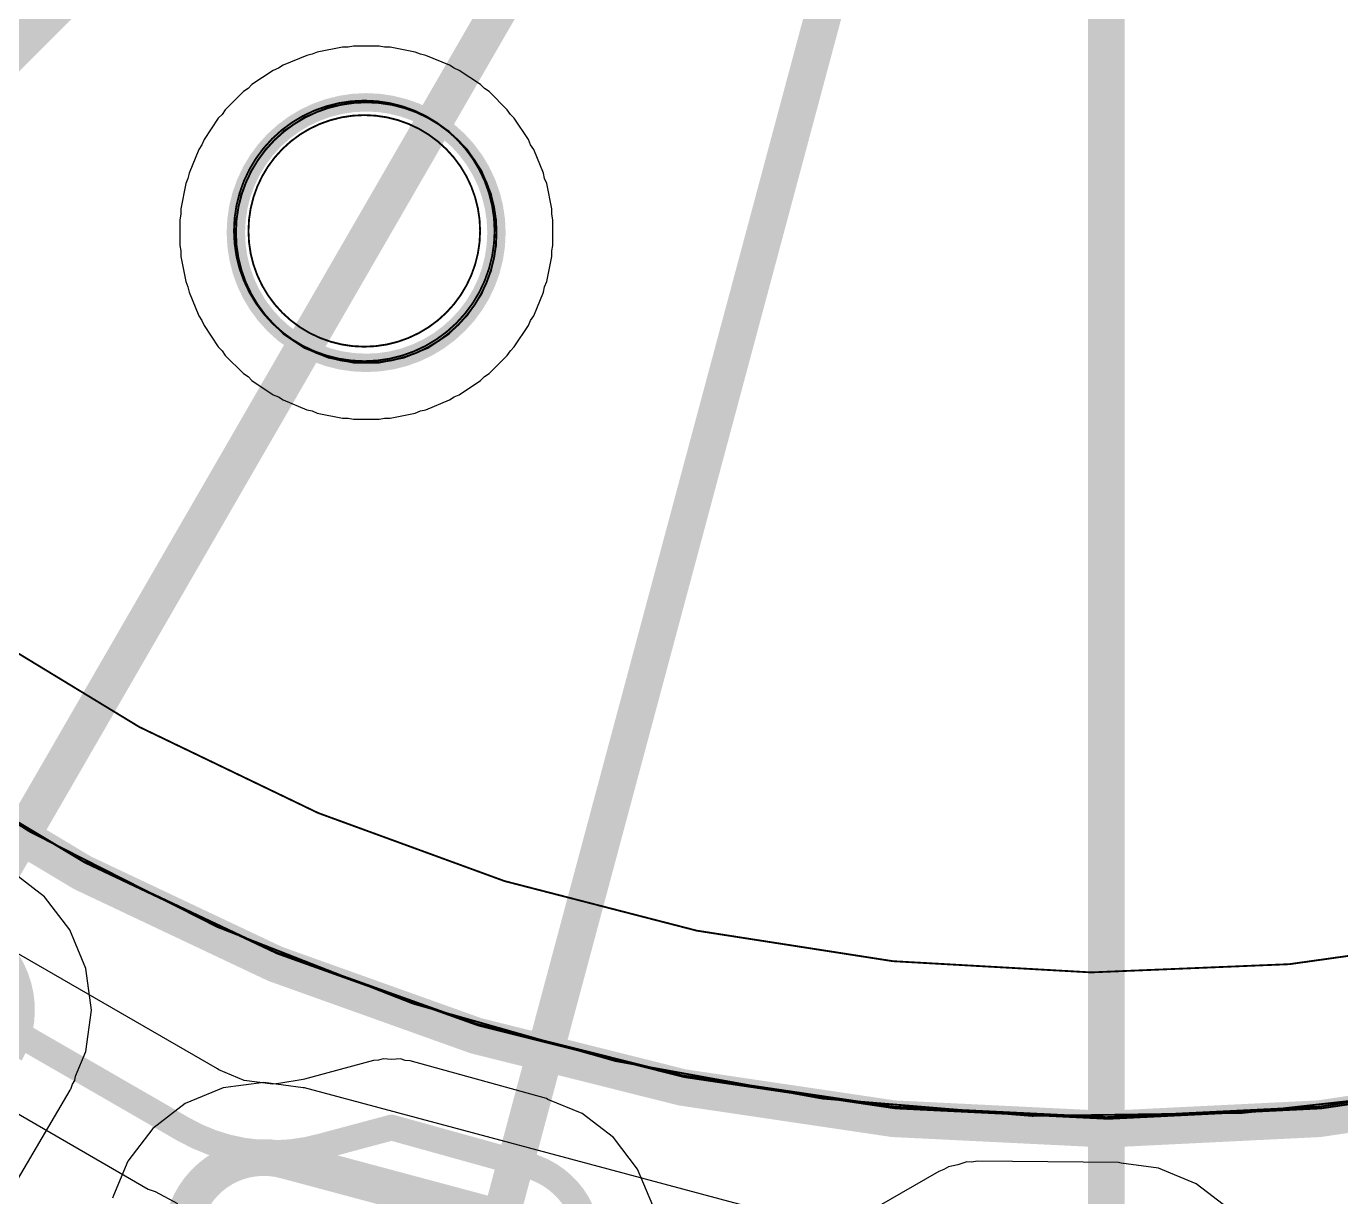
# Model space of a CAD drawing. Header units: inches. Extents: x -0.7 to 8.56, y -0.56 to 6.25.
# Drawn here: x 1.1162 to 1.4736, y 0.1575 to 0.4758 of the extents above; entities that cross this region are included whole.
import ezdxf

# ---------------------------------------------------------------- set-up
doc = ezdxf.new("R2010")
doc.units = ezdxf.units.IN
doc.header["$MEASUREMENT"] = 0
for name, color, linetype in [('Board Outline', 216, 'Continuous'), ('Bottom Layer', 5, 'Continuous'), ('Dimension', 6, 'Continuous'), ('Fabrication', 76, 'Continuous'), ('Mechanical 4', 56, 'Continuous'), ('Multi-Layer', 9, 'Continuous'), ('Top Layer', 1, 'Continuous'), ('Top Overlay', 2, 'Continuous')]:
    doc.layers.add(name, color=color, linetype=linetype)

msp = doc.modelspace()

# ---------------------------------------------------------------- linework, layer by layer
at = {"layer": 'Board Outline'}
for points in [[(1.24404, 0.41972, 0.005, 0.005, 1), (1.17317, 0.41972, 0.005, 0.005, 1)], [(1.17192, 0.41972, 0.0025, 0.0025, 1), (1.17442, 0.41972, 0.0025, 0.0025, 1)], [(1.24279, 0.41972, 0.0025, 0.0025, 1), (1.24529, 0.41972, 0.0025, 0.0025, 1)]]:
    msp.add_lwpolyline(points, format="xyseb", close=True, dxfattribs=at)
at = {"layer": 'Bottom Layer'}
for p, q in [((1.19532, 0.4688), (1.19393, 0.46822)), ((1.20216, 0.47016), (1.19532, 0.4688)), ((1.20367, 0.47016), (1.20216, 0.47016)), ((1.20515, 0.47045), (1.20367, 0.47016)), ((1.21213, 0.47045), (1.20515, 0.47045)), ((1.2136, 0.47016), (1.21213, 0.47045)), ((1.21511, 0.47016), (1.2136, 0.47016)), ((1.22196, 0.4688), (1.21511, 0.47016)), ((1.22335, 0.46822), (1.22196, 0.4688)), ((1.186, 0.46525), (1.18475, 0.46442)), ((1.19245, 0.46792), (1.186, 0.46525)), ((1.19393, 0.46822), (1.19245, 0.46792)), ((1.22482, 0.46792), (1.22335, 0.46822)), ((1.23127, 0.46525), (1.22482, 0.46792)), ((1.23253, 0.46442), (1.23127, 0.46525)), ((1.18336, 0.46384), (1.17755, 0.45996)), ((1.18475, 0.46442), (1.18336, 0.46384)), ((1.23392, 0.46384), (1.23253, 0.46442)), ((1.23972, 0.45996), (1.23392, 0.46384)), ((1.17524, 0.45806), (1.1703, 0.45313)), ((1.17649, 0.4589), (1.17524, 0.45806)), ((1.17755, 0.45996), (1.17649, 0.4589)), ((1.24079, 0.4589), (1.23972, 0.45996)), ((1.24204, 0.45806), (1.24079, 0.4589)), ((1.24697, 0.45313), (1.24204, 0.45806)), ((1.1684, 0.45081), (1.16452, 0.445)), ((1.16946, 0.45187), (1.1684, 0.45081)), ((1.1703, 0.45313), (1.16946, 0.45187)), ((1.24781, 0.45187), (1.24697, 0.45313)), ((1.24888, 0.45081), (1.24781, 0.45187)), ((1.25275, 0.445), (1.24888, 0.45081)), ((1.16394, 0.44361), (1.16311, 0.44236)), ((1.16452, 0.445), (1.16394, 0.44361)), ((1.25333, 0.44361), (1.25275, 0.445)), ((1.25417, 0.44236), (1.25333, 0.44361)), ((1.16311, 0.44236), (1.16044, 0.43591)), ((1.25684, 0.43591), (1.25417, 0.44236)), ((1.15957, 0.43304), (1.1582, 0.4262)), ((1.16014, 0.43443), (1.15957, 0.43304)), ((1.16044, 0.43591), (1.16014, 0.43443)), ((1.25713, 0.43443), (1.25684, 0.43591)), ((1.25771, 0.43304), (1.25713, 0.43443)), ((1.25907, 0.4262), (1.25771, 0.43304)), ((1.1582, 0.4262), (1.1582, 0.42469)), ((1.25907, 0.42469), (1.25907, 0.4262)), ((1.1582, 0.42469), (1.15791, 0.42321)), ((1.15791, 0.42321), (1.15791, 0.41623)), ((1.25936, 0.42321), (1.25907, 0.42469)), ((1.25936, 0.41623), (1.25936, 0.42321)), ((1.15791, 0.41623), (1.1582, 0.41476)), ((1.1582, 0.41476), (1.1582, 0.41325)), ((1.25907, 0.41476), (1.25936, 0.41623)), ((1.25907, 0.41325), (1.25907, 0.41476)), ((1.1582, 0.41325), (1.15957, 0.4064)), ((1.25771, 0.4064), (1.25907, 0.41325)), ((1.15957, 0.4064), (1.16014, 0.40501)), ((1.16014, 0.40501), (1.16044, 0.40354)), ((1.25684, 0.40354), (1.25713, 0.40501)), ((1.25713, 0.40501), (1.25771, 0.4064)), ((1.16044, 0.40354), (1.16311, 0.39709)), ((1.25417, 0.39709), (1.25684, 0.40354)), ((1.16311, 0.39709), (1.16394, 0.39583)), ((1.25333, 0.39583), (1.25417, 0.39709)), ((1.16394, 0.39583), (1.16452, 0.39444)), ((1.16452, 0.39444), (1.1684, 0.38864)), ((1.24888, 0.38864), (1.25275, 0.39444)), ((1.25275, 0.39444), (1.25333, 0.39583)), ((1.1684, 0.38864), (1.16946, 0.38757)), ((1.16946, 0.38757), (1.1703, 0.38632)), ((1.1703, 0.38632), (1.17524, 0.38139)), ((1.24204, 0.38139), (1.24697, 0.38632)), ((1.24697, 0.38632), (1.24781, 0.38757)), ((1.24781, 0.38757), (1.24888, 0.38864)), ((1.17524, 0.38139), (1.17649, 0.38055)), ((1.17649, 0.38055), (1.17755, 0.37948)), ((1.17755, 0.37948), (1.18336, 0.37561)), ((1.23392, 0.37561), (1.23972, 0.37948)), ((1.23972, 0.37948), (1.24079, 0.38055)), ((1.24079, 0.38055), (1.24204, 0.38139)), ((1.18336, 0.37561), (1.18475, 0.37503)), ((1.23253, 0.37503), (1.23392, 0.37561)), ((1.18475, 0.37503), (1.186, 0.37419)), ((1.186, 0.37419), (1.19245, 0.37152)), ((1.22482, 0.37152), (1.23127, 0.37419)), ((1.23127, 0.37419), (1.23253, 0.37503)), ((1.19245, 0.37152), (1.19393, 0.37123)), ((1.19393, 0.37123), (1.19532, 0.37065)), ((1.19532, 0.37065), (1.20216, 0.36929)), ((1.20216, 0.36929), (1.20367, 0.36929)), ((1.20367, 0.36929), (1.20515, 0.369)), ((1.20515, 0.369), (1.21213, 0.369)), ((1.21213, 0.369), (1.2136, 0.36929)), ((1.2136, 0.36929), (1.21511, 0.36929)), ((1.21511, 0.36929), (1.22196, 0.37065)), ((1.22196, 0.37065), (1.22335, 0.37123)), ((1.22335, 0.37123), (1.22482, 0.37152)), ((1.16822, 0.19224), (1.0487, 0.26124)), ((1.03202, 0.22731), (1.14936, 0.15957)), ((1.21062, 0.19452), (1.19821, 0.1912)), ((1.21195, 0.19461), (1.21062, 0.19452)), ((1.21322, 0.19503), (1.21195, 0.19461)), ((1.21559, 0.19485), (1.21322, 0.19503)), ((1.21797, 0.195), (1.21559, 0.19485)), ((1.21923, 0.19457), (1.21797, 0.195)), ((1.22056, 0.19448), (1.21923, 0.19457)), ((1.25761, 0.18418), (1.22056, 0.19448)), ((1.1685, 0.19199), (1.16822, 0.19224)), ((1.17541, 0.18913), (1.1685, 0.19199)), ((1.1918, 0.18948), (1.19149, 0.18934)), ((1.19821, 0.1912), (1.1918, 0.18948)), ((1.1832, 0.1881), (1.17541, 0.18913)), ((1.18486, 0.18832), (1.1832, 0.1881)), ((1.19149, 0.18934), (1.18486, 0.18832)), ((1.25804, 0.18396), (1.25761, 0.18418)), ((1.26735, 0.1801), (1.25804, 0.18396)), ((1.27589, 0.17356), (1.26735, 0.1801)), ((1.28243, 0.16502), (1.27589, 0.17356)), ((1.28655, 0.15508), (1.28243, 0.16502)), ((1.14936, 0.15957), (1.15125, 0.15892)), ((1.15125, 0.15892), (1.15731, 0.15568))]:
    msp.add_line(p, q, dxfattribs=at)
for points in [[(1.03927, 0.2449, 0.007, 0.007, 0), (1.15879, 0.1759, 0.007, 0.007, 0)], [(1.19669, 0.17126, 0.007, 0.007, -0.203622), (1.15879, 0.1759, 0.007, 0.007, 0)], [(1.19669, 0.17126, 0.007, 0.007, 0), (1.21551, 0.1763, 0.007, 0.007, 0)], [(1.21551, 0.1763, 0.007, 0.007, 0), (1.25256, 0.166, 0.007, 0.007, 0)], [(1.25256, 0.166, 0.007, 0.007, -0.410559), (1.2684, 0.13888, 0.007, 0.007, 0)]]:
    msp.add_lwpolyline(points, format="xyseb", dxfattribs=at)
for points in [[(1.15704, 0.1759, 0.0035, 0.0035, 1), (1.16054, 0.1759, 0.0035, 0.0035, 1)], [(1.15704, 0.1759, 0.0035, 0.0035, 1), (1.16054, 0.1759, 0.0035, 0.0035, 1)], [(1.21376, 0.1763, 0.0035, 0.0035, 1), (1.21726, 0.1763, 0.0035, 0.0035, 1)], [(1.21376, 0.1763, 0.0035, 0.0035, 1), (1.21726, 0.1763, 0.0035, 0.0035, 1)], [(1.19494, 0.17126, 0.0035, 0.0035, 1), (1.19844, 0.17126, 0.0035, 0.0035, 1)], [(1.19494, 0.17126, 0.0035, 0.0035, 1), (1.19844, 0.17126, 0.0035, 0.0035, 1)], [(1.25081, 0.166, 0.0035, 0.0035, 1), (1.25431, 0.166, 0.0035, 0.0035, 1)], [(1.25081, 0.166, 0.0035, 0.0035, 1), (1.25431, 0.166, 0.0035, 0.0035, 1)]]:
    msp.add_lwpolyline(points, format="xyseb", close=True, dxfattribs=at)
at = {"layer": 'Dimension'}
for points in [[(1.40986, 1.82941, 0.01, 0.01, 0), (1.40988, -0.25394, 0.01, 0.01, 0)], [(1.14815, -0.21053, 0.01, 0.01, 0), (1.66783, 1.72893, 0.01, 0.01, 0)], [(0.87926, -0.15261, 0.01, 0.01, 0), (1.8832, 1.58626, 0.01, 0.01, 0)], [(0.65566, 0.0121, 0.01, 0.01, 0), (2.07544, 1.43188, 0.01, 0.01, 0)]]:
    msp.add_lwpolyline(points, format="xyseb", dxfattribs=at)
for points in [[(2.29567, 0.76642, 0.01, 0.01, 1), (0.52402, 0.76642, 0.01, 0.01, 1)], [(2.14804, 0.76641, 0.01, 0.01, 1), (0.67167, 0.76641, 0.01, 0.01, 1)]]:
    msp.add_lwpolyline(points, format="xyseb", close=True, dxfattribs=at)
at = {"layer": 'Fabrication'}
for points in [[(2.09423, 1.23357, 0.0005, 0.0005, -1.1671), (0.61713, 0.53492, 0.0005, 0.0005, 0)], [(2.09423, 1.23357, 0.0005, 0.0005, -1.1671), (0.61713, 0.53492, 0.0005, 0.0005, 0)], [(2.09423, 1.23357, 0.0005, 0.0005, -1.1671), (0.61713, 0.53492, 0.0005, 0.0005, 0)], [(2.09423, 1.23357, 0.0005, 0.0005, -1.1671), (0.61713, 0.53492, 0.0005, 0.0005, 0)], [(2.14611, 1.22592, 0.0005, 0.0005, -1.205705), (0.55817, 0.6122, 0.0005, 0.0005, 0)], [(2.14611, 1.22592, 0.0005, 0.0005, -1.205705), (0.55817, 0.6122, 0.0005, 0.0005, 0)], [(1.81369, 1.20058, 0.0005, 0.0005, -1.250986), (0.86008, 0.55409, 0.0005, 0.0005, 0)], [(1.81369, 1.20058, 0.0005, 0.0005, -1.250986), (0.86008, 0.55409, 0.0005, 0.0005, 0)], [(1.81369, 1.20058, 0.0005, 0.0005, -1.250986), (0.86008, 0.55409, 0.0005, 0.0005, 0)], [(1.81369, 1.20058, 0.0005, 0.0005, -1.250986), (0.86008, 0.55409, 0.0005, 0.0005, 0)], [(1.76498, 1.19122, 0.0005, 0.0005, -1.342703), (0.88167, 0.6122, 0.0005, 0.0005, 0)]]:
    msp.add_lwpolyline(points, format="xyseb", dxfattribs=at)
for points in [[(1.24404, 0.41972, 0.0005, 0.0005, 1), (1.17317, 0.41972, 0.0005, 0.0005, 1)], [(1.24404, 0.41972, 0.0005, 0.0005, 1), (1.17317, 0.41972, 0.0005, 0.0005, 1)], [(1.24404, 0.41972, 0.0005, 0.0005, 1), (1.17317, 0.41972, 0.0005, 0.0005, 1)], [(1.17305, 0.41972, 0.00025, 0.00025, 1), (1.1733, 0.41972, 0.00025, 0.00025, 1)], [(1.17305, 0.41972, 0.00025, 0.00025, 1), (1.1733, 0.41972, 0.00025, 0.00025, 1)], [(1.17305, 0.41972, 0.00025, 0.00025, 1), (1.1733, 0.41972, 0.00025, 0.00025, 1)], [(1.24392, 0.41972, 0.00025, 0.00025, 1), (1.24417, 0.41972, 0.00025, 0.00025, 1)], [(1.24392, 0.41972, 0.00025, 0.00025, 1), (1.24417, 0.41972, 0.00025, 0.00025, 1)], [(1.24392, 0.41972, 0.00025, 0.00025, 1), (1.24417, 0.41972, 0.00025, 0.00025, 1)]]:
    msp.add_lwpolyline(points, format="xyseb", close=True, dxfattribs=at)
at = {"layer": 'Mechanical 4'}
for points in [[(2.00043, 0.76968, 0.0005, 0.0005, 1), (0.81933, 0.76968, 0.0005, 0.0005, 1)], [(2.00043, 0.76968, 0.0005, 0.0005, 1), (0.81933, 0.76968, 0.0005, 0.0005, 1)], [(2.00043, 0.76968, 0.0005, 0.0005, 1), (0.81933, 0.76968, 0.0005, 0.0005, 1)], [(2.00043, 0.76968, 0.0005, 0.0005, 1), (0.81933, 0.76968, 0.0005, 0.0005, 1)], [(2.00098, 0.76923, 0.0005, 0.0005, 1), (0.81987, 0.76923, 0.0005, 0.0005, 1)], [(2.00098, 0.76923, 0.0005, 0.0005, 1), (0.81987, 0.76923, 0.0005, 0.0005, 1)], [(2.00098, 0.76923, 0.0005, 0.0005, 1), (0.81987, 0.76923, 0.0005, 0.0005, 1)], [(2.00098, 0.76923, 0.0005, 0.0005, 1), (0.81987, 0.76923, 0.0005, 0.0005, 1)], [(1.24353, 0.42018, 0.0005, 0.0005, 1), (1.17266, 0.42018, 0.0005, 0.0005, 1)], [(1.24353, 0.42018, 0.0005, 0.0005, 1), (1.17266, 0.42018, 0.0005, 0.0005, 1)], [(1.24353, 0.42018, 0.0005, 0.0005, 1), (1.17266, 0.42018, 0.0005, 0.0005, 1)], [(1.24353, 0.42018, 0.0005, 0.0005, 1), (1.17266, 0.42018, 0.0005, 0.0005, 1)], [(1.24407, 0.41972, 0.0005, 0.0005, 1), (1.1732, 0.41972, 0.0005, 0.0005, 1)], [(1.24407, 0.41972, 0.0005, 0.0005, 1), (1.1732, 0.41972, 0.0005, 0.0005, 1)], [(1.24407, 0.41972, 0.0005, 0.0005, 1), (1.1732, 0.41972, 0.0005, 0.0005, 1)], [(1.24407, 0.41972, 0.0005, 0.0005, 1), (1.1732, 0.41972, 0.0005, 0.0005, 1)], [(1.23959, 0.42018, 0.0005, 0.0005, 1), (1.1766, 0.42018, 0.0005, 0.0005, 1)], [(1.23959, 0.42018, 0.0005, 0.0005, 1), (1.1766, 0.42018, 0.0005, 0.0005, 1)], [(1.23959, 0.42018, 0.0005, 0.0005, 1), (1.1766, 0.42018, 0.0005, 0.0005, 1)], [(1.23959, 0.42018, 0.0005, 0.0005, 1), (1.1766, 0.42018, 0.0005, 0.0005, 1)], [(1.17254, 0.42018, 0.00025, 0.00025, 1), (1.17279, 0.42018, 0.00025, 0.00025, 1)], [(1.17254, 0.42018, 0.00025, 0.00025, 1), (1.17279, 0.42018, 0.00025, 0.00025, 1)], [(1.17254, 0.42018, 0.00025, 0.00025, 1), (1.17279, 0.42018, 0.00025, 0.00025, 1)], [(1.17254, 0.42018, 0.00025, 0.00025, 1), (1.17279, 0.42018, 0.00025, 0.00025, 1)], [(1.17308, 0.41972, 0.00025, 0.00025, 1), (1.17333, 0.41972, 0.00025, 0.00025, 1)], [(1.17308, 0.41972, 0.00025, 0.00025, 1), (1.17333, 0.41972, 0.00025, 0.00025, 1)], [(1.17308, 0.41972, 0.00025, 0.00025, 1), (1.17333, 0.41972, 0.00025, 0.00025, 1)], [(1.17308, 0.41972, 0.00025, 0.00025, 1), (1.17333, 0.41972, 0.00025, 0.00025, 1)], [(1.17647, 0.42018, 0.00025, 0.00025, 1), (1.17672, 0.42018, 0.00025, 0.00025, 1)], [(1.17647, 0.42018, 0.00025, 0.00025, 1), (1.17672, 0.42018, 0.00025, 0.00025, 1)], [(1.17647, 0.42018, 0.00025, 0.00025, 1), (1.17672, 0.42018, 0.00025, 0.00025, 1)], [(1.17647, 0.42018, 0.00025, 0.00025, 1), (1.17672, 0.42018, 0.00025, 0.00025, 1)], [(1.23946, 0.42018, 0.00025, 0.00025, 1), (1.23971, 0.42018, 0.00025, 0.00025, 1)], [(1.23946, 0.42018, 0.00025, 0.00025, 1), (1.23971, 0.42018, 0.00025, 0.00025, 1)], [(1.23946, 0.42018, 0.00025, 0.00025, 1), (1.23971, 0.42018, 0.00025, 0.00025, 1)], [(1.23946, 0.42018, 0.00025, 0.00025, 1), (1.23971, 0.42018, 0.00025, 0.00025, 1)], [(1.2434, 0.42018, 0.00025, 0.00025, 1), (1.24365, 0.42018, 0.00025, 0.00025, 1)], [(1.2434, 0.42018, 0.00025, 0.00025, 1), (1.24365, 0.42018, 0.00025, 0.00025, 1)], [(1.2434, 0.42018, 0.00025, 0.00025, 1), (1.24365, 0.42018, 0.00025, 0.00025, 1)], [(1.2434, 0.42018, 0.00025, 0.00025, 1), (1.24365, 0.42018, 0.00025, 0.00025, 1)], [(1.24394, 0.41972, 0.00025, 0.00025, 1), (1.24419, 0.41972, 0.00025, 0.00025, 1)], [(1.24394, 0.41972, 0.00025, 0.00025, 1), (1.24419, 0.41972, 0.00025, 0.00025, 1)], [(1.24394, 0.41972, 0.00025, 0.00025, 1), (1.24419, 0.41972, 0.00025, 0.00025, 1)], [(1.24394, 0.41972, 0.00025, 0.00025, 1), (1.24419, 0.41972, 0.00025, 0.00025, 1)]]:
    msp.add_lwpolyline(points, format="xyseb", close=True, dxfattribs=at)
at = {"layer": 'Multi-Layer'}
for p, q in [((1.20515, 0.45516), (1.1983, 0.4538)), ((1.20864, 0.45516), (1.20515, 0.45516)), ((1.21213, 0.45516), (1.20864, 0.45516)), ((1.21897, 0.4538), (1.21213, 0.45516)), ((1.19185, 0.45112), (1.18605, 0.44725)), ((1.1983, 0.4538), (1.19185, 0.45112)), ((1.22542, 0.45112), (1.21897, 0.4538)), ((1.23122, 0.44725), (1.22542, 0.45112)), ((1.18605, 0.44725), (1.18111, 0.44231)), ((1.23616, 0.44231), (1.23122, 0.44725)), ((1.18111, 0.44231), (1.17724, 0.43651)), ((1.24004, 0.43651), (1.23616, 0.44231)), ((1.17724, 0.43651), (1.17457, 0.43006)), ((1.24271, 0.43006), (1.24004, 0.43651)), ((1.17457, 0.43006), (1.1732, 0.42321)), ((1.24407, 0.42321), (1.24271, 0.43006)), ((1.1732, 0.42321), (1.1732, 0.41972)), ((1.24407, 0.41972), (1.24407, 0.42321)), ((1.1732, 0.41972), (1.1732, 0.41972)), ((1.1732, 0.41972), (1.1732, 0.41623)), ((1.24407, 0.41623), (1.24407, 0.41972)), ((1.1732, 0.41623), (1.17457, 0.40939)), ((1.24271, 0.40939), (1.24407, 0.41623)), ((1.17457, 0.40939), (1.17724, 0.40294)), ((1.24004, 0.40294), (1.24271, 0.40939)), ((1.17724, 0.40294), (1.18111, 0.39714)), ((1.23616, 0.39714), (1.24004, 0.40294)), ((1.18111, 0.39714), (1.18605, 0.3922)), ((1.23122, 0.3922), (1.23616, 0.39714)), ((1.18605, 0.3922), (1.19185, 0.38832)), ((1.22542, 0.38832), (1.23122, 0.3922)), ((1.19185, 0.38832), (1.1983, 0.38565)), ((1.21897, 0.38565), (1.22542, 0.38832)), ((1.1983, 0.38565), (1.20515, 0.38429)), ((1.20515, 0.38429), (1.20864, 0.38429)), ((1.20864, 0.38429), (1.21213, 0.38429)), ((1.21213, 0.38429), (1.21897, 0.38565))]:
    msp.add_line(p, q, dxfattribs=at)
at = {"layer": 'Top Layer'}
for p, q in [((1.19532, 0.4688), (1.19393, 0.46822)), ((1.20216, 0.47016), (1.19532, 0.4688)), ((1.20367, 0.47016), (1.20216, 0.47016)), ((1.20515, 0.47045), (1.20367, 0.47016)), ((1.21213, 0.47045), (1.20515, 0.47045)), ((1.2136, 0.47016), (1.21213, 0.47045)), ((1.21511, 0.47016), (1.2136, 0.47016)), ((1.22196, 0.4688), (1.21511, 0.47016)), ((1.22335, 0.46822), (1.22196, 0.4688)), ((1.186, 0.46525), (1.18475, 0.46442)), ((1.19245, 0.46792), (1.186, 0.46525)), ((1.19393, 0.46822), (1.19245, 0.46792)), ((1.22482, 0.46792), (1.22335, 0.46822)), ((1.23127, 0.46525), (1.22482, 0.46792)), ((1.23253, 0.46442), (1.23127, 0.46525)), ((1.18336, 0.46384), (1.17755, 0.45996)), ((1.18475, 0.46442), (1.18336, 0.46384)), ((1.23392, 0.46384), (1.23253, 0.46442)), ((1.23972, 0.45996), (1.23392, 0.46384)), ((1.17524, 0.45806), (1.1703, 0.45313)), ((1.17649, 0.4589), (1.17524, 0.45806)), ((1.17755, 0.45996), (1.17649, 0.4589)), ((1.24079, 0.4589), (1.23972, 0.45996)), ((1.24204, 0.45806), (1.24079, 0.4589)), ((1.24697, 0.45313), (1.24204, 0.45806)), ((1.1684, 0.45081), (1.16452, 0.445)), ((1.16946, 0.45187), (1.1684, 0.45081)), ((1.1703, 0.45313), (1.16946, 0.45187)), ((1.24781, 0.45187), (1.24697, 0.45313)), ((1.24888, 0.45081), (1.24781, 0.45187)), ((1.25275, 0.445), (1.24888, 0.45081)), ((1.16394, 0.44361), (1.16311, 0.44236)), ((1.16452, 0.445), (1.16394, 0.44361)), ((1.25333, 0.44361), (1.25275, 0.445)), ((1.25417, 0.44236), (1.25333, 0.44361)), ((1.16311, 0.44236), (1.16044, 0.43591)), ((1.25684, 0.43591), (1.25417, 0.44236)), ((1.15957, 0.43304), (1.1582, 0.4262)), ((1.16014, 0.43443), (1.15957, 0.43304)), ((1.16044, 0.43591), (1.16014, 0.43443)), ((1.25713, 0.43443), (1.25684, 0.43591)), ((1.25771, 0.43304), (1.25713, 0.43443)), ((1.25907, 0.4262), (1.25771, 0.43304)), ((1.1582, 0.4262), (1.1582, 0.42469)), ((1.25907, 0.42469), (1.25907, 0.4262)), ((1.1582, 0.42469), (1.15791, 0.42321)), ((1.15791, 0.42321), (1.15791, 0.41623)), ((1.25936, 0.42321), (1.25907, 0.42469)), ((1.25936, 0.41623), (1.25936, 0.42321)), ((1.15791, 0.41623), (1.1582, 0.41476)), ((1.1582, 0.41476), (1.1582, 0.41325)), ((1.25907, 0.41476), (1.25936, 0.41623)), ((1.25907, 0.41325), (1.25907, 0.41476)), ((1.1582, 0.41325), (1.15957, 0.4064)), ((1.25771, 0.4064), (1.25907, 0.41325)), ((1.15957, 0.4064), (1.16014, 0.40501)), ((1.16014, 0.40501), (1.16044, 0.40354)), ((1.25684, 0.40354), (1.25713, 0.40501)), ((1.25713, 0.40501), (1.25771, 0.4064)), ((1.16044, 0.40354), (1.16311, 0.39709)), ((1.25417, 0.39709), (1.25684, 0.40354)), ((1.16311, 0.39709), (1.16394, 0.39583)), ((1.25333, 0.39583), (1.25417, 0.39709)), ((1.16394, 0.39583), (1.16452, 0.39444)), ((1.16452, 0.39444), (1.1684, 0.38864)), ((1.24888, 0.38864), (1.25275, 0.39444)), ((1.25275, 0.39444), (1.25333, 0.39583)), ((1.1684, 0.38864), (1.16946, 0.38757)), ((1.16946, 0.38757), (1.1703, 0.38632)), ((1.1703, 0.38632), (1.17524, 0.38139)), ((1.24204, 0.38139), (1.24697, 0.38632)), ((1.24697, 0.38632), (1.24781, 0.38757)), ((1.24781, 0.38757), (1.24888, 0.38864)), ((1.17524, 0.38139), (1.17649, 0.38055)), ((1.17649, 0.38055), (1.17755, 0.37948)), ((1.17755, 0.37948), (1.18336, 0.37561)), ((1.23392, 0.37561), (1.23972, 0.37948)), ((1.23972, 0.37948), (1.24079, 0.38055)), ((1.24079, 0.38055), (1.24204, 0.38139)), ((1.18336, 0.37561), (1.18475, 0.37503)), ((1.23253, 0.37503), (1.23392, 0.37561)), ((1.18475, 0.37503), (1.186, 0.37419)), ((1.186, 0.37419), (1.19245, 0.37152)), ((1.22482, 0.37152), (1.23127, 0.37419)), ((1.23127, 0.37419), (1.23253, 0.37503)), ((1.19245, 0.37152), (1.19393, 0.37123)), ((1.19393, 0.37123), (1.19532, 0.37065)), ((1.19532, 0.37065), (1.20216, 0.36929)), ((1.20216, 0.36929), (1.20367, 0.36929)), ((1.20367, 0.36929), (1.20515, 0.369)), ((1.20515, 0.369), (1.21213, 0.369)), ((1.21213, 0.369), (1.2136, 0.36929)), ((1.2136, 0.36929), (1.21511, 0.36929)), ((1.21511, 0.36929), (1.22196, 0.37065)), ((1.22196, 0.37065), (1.22335, 0.37123)), ((1.22335, 0.37123), (1.22482, 0.37152)), ((1.12112, 0.23906), (1.11276, 0.24548)), ((1.12804, 0.23004), (1.12112, 0.23906)), ((1.1324, 0.21953), (1.12804, 0.23004)), ((1.13388, 0.20825), (1.1324, 0.21953)), ((1.1324, 0.19697), (1.13388, 0.20825)), ((1.12961, 0.19025), (1.1324, 0.19697)), ((1.12938, 0.1891), (1.12961, 0.19025)), ((1.10879, 0.15374), (1.12808, 0.18649)), ((1.12808, 0.18649), (1.12817, 0.18675)), ((1.12817, 0.18675), (1.12835, 0.18696)), ((1.12835, 0.18696), (1.12838, 0.18701)), ((1.12838, 0.18701), (1.12874, 0.18814)), ((1.12874, 0.18814), (1.12938, 0.1891)), ((1.16972, 0.18706), (1.15943, 0.1828)), ((1.18077, 0.18851), (1.16972, 0.18706)), ((1.19151, 0.1871), (1.18077, 0.18851)), ((1.19185, 0.18708), (1.19151, 0.1871)), ((1.32515, 0.15136), (1.19185, 0.18708)), ((1.15943, 0.1828), (1.15059, 0.17602)), ((1.15059, 0.17602), (1.14381, 0.16718)), ((1.14381, 0.16718), (1.13994, 0.15785)), ((1.36573, 0.16485), (1.36436, 0.16439)), ((1.36693, 0.16564), (1.36573, 0.16485)), ((1.36946, 0.16612), (1.36693, 0.16564)), ((1.3719, 0.16695), (1.36946, 0.16612)), ((1.37333, 0.16685), (1.3719, 0.16695)), ((1.37475, 0.16712), (1.37333, 0.16685)), ((1.41321, 0.16676), (1.37475, 0.16712)), ((1.41391, 0.16662), (1.41321, 0.16676)), ((1.42405, 0.16528), (1.41391, 0.16662)), ((1.43435, 0.16102), (1.42405, 0.16528)), ((1.36436, 0.16439), (1.34749, 0.15465)), ((1.4432, 0.15423), (1.43435, 0.16102)), ((1.13994, 0.15785), (1.13959, 0.15713))]:
    msp.add_line(p, q, dxfattribs=at)
for points in [[(1.10194, 0.22833, 0.01, 0.01, -0.409382), (1.11058, 0.19696, 0.01, 0.01, 0)], [(1.15928, 0.15185, 0.01, 0.01, -0.411354), (1.18657, 0.16738, 0.01, 0.01, 0)], [(1.18657, 0.16738, 0.01, 0.01, 0), (1.31988, 0.13166, 0.01, 0.01, 0)]]:
    msp.add_lwpolyline(points, format="xyseb", dxfattribs=at)
msp.add_lwpolyline([(1.18407, 0.16738, 0.005, 0.005, 1), (1.18907, 0.16738, 0.005, 0.005, 1)], format="xyseb", close=True, dxfattribs=at)
msp.add_lwpolyline([(1.18407, 0.16738, 0.005, 0.005, 1), (1.18907, 0.16738, 0.005, 0.005, 1)], format="xyseb", close=True, dxfattribs=at)
at = {"layer": 'Top Overlay'}
msp.add_lwpolyline([(2.00041, 0.76641, 0.01, 0.01, 1), (0.81931, 0.76641, 0.01, 0.01, 1)], format="xyseb", close=True, dxfattribs=at)

doc.saveas('drawing.dxf')
